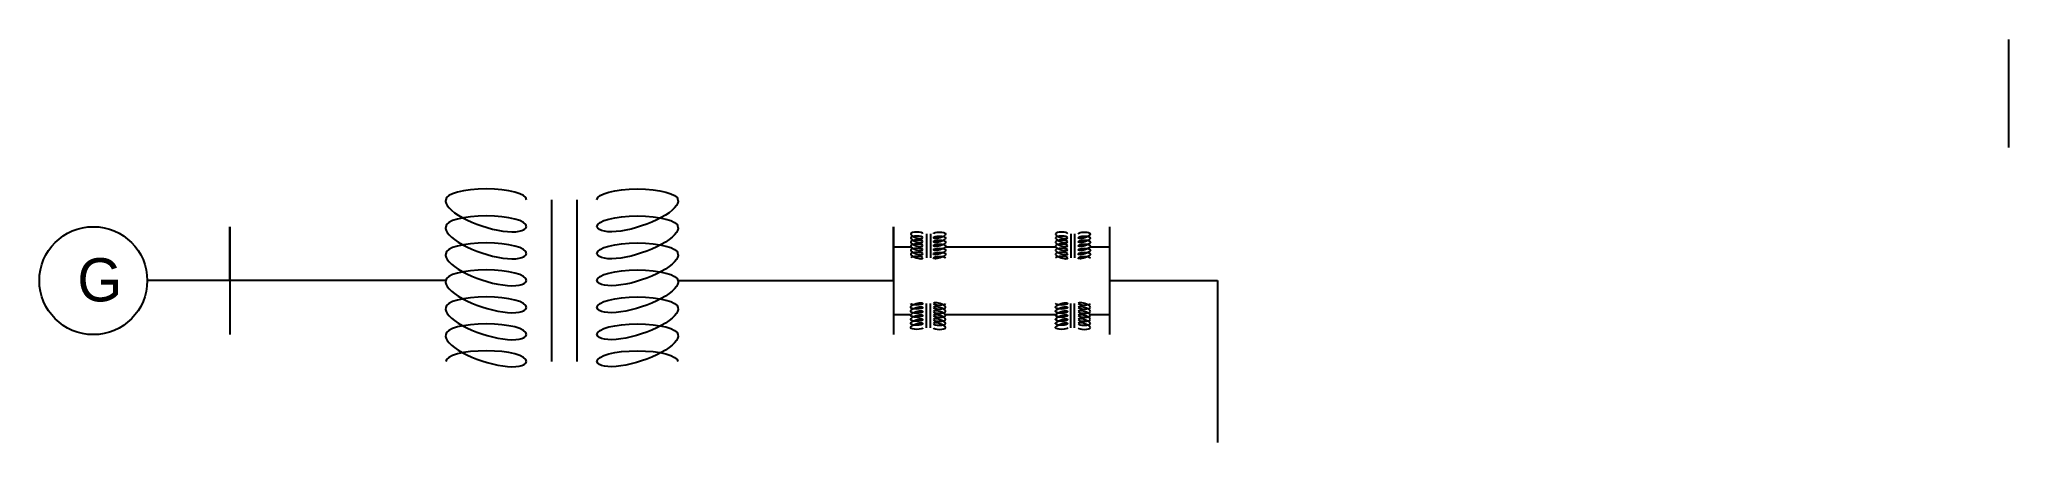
# Model space of a CAD drawing. Header units: millimetres. Extents: x 242 to 2067, y 74 to 447.
import ezdxf

# ---------------------------------------------------------------- set-up
doc = ezdxf.new("R2010")
doc.units = ezdxf.units.MM

msp = doc.modelspace()

# ---------------------------------------------------------------- linework, layer by layer
for p, q in [((2066.6, 447.1), (2066.6, 347.1)), ((716.1, 298.6), (716.1, 148.6)), ((716.1, 298.6), (716.1, 148.6)), ((739.8, 298.6), (739.8, 148.6)), ((418.2, 223.6), (418.2, 273.6)), ((418.2, 273.6), (418.2, 173.6)), ((1033.3, 223.6), (1033.3, 273.6)), ((1033.3, 273.6), (1033.3, 173.6)), ((1063.8, 267.1), (1063.8, 244.6)), ((1063.8, 267.1), (1063.8, 244.6)), ((1067.4, 267.1), (1067.4, 244.6)), ((1197.4, 267.1), (1197.4, 244.6)), ((1201, 267.1), (1201, 244.6)), ((1201, 267.1), (1201, 244.6)), ((1233.3, 273.6), (1233.3, 173.6)), ((1033.3, 255), (1049.4, 255)), ((1081.2, 255), (1183.6, 255)), ((1215.4, 255), (1233.3, 255)), ((418.2, 223.6), (341.6, 223.6)), ((618.2, 223.6), (418.2, 223.6)), ((833.3, 223.6), (1033.3, 223.6)), ((1233.3, 223.6), (1333.3, 223.6)), ((1333.3, 223.6), (1333.3, 73.6)), ((1063.8, 180), (1063.8, 202.5)), ((1063.8, 180), (1063.8, 202.5)), ((1067.4, 180), (1067.4, 202.5)), ((1197.4, 180), (1197.4, 202.5)), ((1201, 180), (1201, 202.5)), ((1201, 180), (1201, 202.5)), ((1033.3, 192.1), (1049.4, 192.1)), ((1081.2, 192.1), (1183.6, 192.1)), ((1215.4, 192.1), (1233.3, 192.1))]:
    msp.add_line(p, q)
msp.add_circle((291.6, 223.6), 50)
for centre, major_axis, ratio, start_param, end_param in [((655.7, 286.1), (-37.5, 12.5), 0.316228, 6.283185, 9.424778), ((655.7, 298.6), (-37.5, 0), 0.266667, 3.141593, 6.283185), ((655.7, 273.6), (-37.5, 0), 0.266667, 3.141593, 6.283185), ((655.7, 261.1), (-37.5, 12.5), 0.316228, 6.283185, 9.424778), ((655.7, 248.6), (-37.5, 0), 0.266667, 3.141593, 6.283185), ((1054.8, 265.2), (-5.62, 1.88), 0.316228, 6.283185, 9.424778), ((1054.8, 261.5), (-5.62, 1.88), 0.316228, 6.283185, 9.424778), ((1054.8, 257.7), (-5.62, 1.88), 0.316228, 6.283185, 9.424778), ((1054.8, 254), (-5.62, 1.88), 0.316228, 6.283185, 9.424778), ((1054.8, 267.1), (-5.62, 0), 0.266667, 3.141593, 6.283185), ((1054.8, 263.4), (-5.62, 0), 0.266667, 3.141593, 6.283185), ((1054.8, 259.6), (-5.62, 0), 0.266667, 3.141593, 6.283185), ((1054.8, 255.9), (-5.62, 0), 0.266667, 3.141593, 6.283185), ((1189, 265.2), (-5.62, 1.88), 0.316228, 6.283185, 9.424778), ((1189, 261.5), (-5.62, 1.88), 0.316228, 6.283185, 9.424778), ((1189, 257.7), (-5.62, 1.88), 0.316228, 6.283185, 9.424778), ((1189, 254), (-5.62, 1.88), 0.316228, 6.283185, 9.424778), ((1189, 267.1), (-5.62, 0), 0.266667, 3.141593, 6.283185), ((1189, 263.4), (-5.62, 0), 0.266667, 3.141593, 6.283185), ((1189, 259.6), (-5.62, 0), 0.266667, 3.141593, 6.283185), ((1189, 255.9), (-5.62, 0), 0.266667, 3.141593, 6.283185), ((655.7, 236.1), (-37.5, 12.5), 0.316228, 6.283185, 9.424778), ((1054.8, 250.2), (-5.62, 1.88), 0.316228, 6.283185, 9.424778), ((1054.8, 246.5), (-5.62, 1.88), 0.316228, 6.283185, 9.424778), ((1054.8, 252.1), (-5.62, 0), 0.266667, 3.141593, 6.283185), ((1054.8, 248.4), (-5.62, 0), 0.266667, 3.141593, 6.283185), ((1054.8, 244.6), (-5.62, 0), 0.266667, 3.141593, 6.283185), ((1189, 250.2), (-5.62, 1.88), 0.316228, 6.283185, 9.424778), ((1189, 246.5), (-5.62, 1.88), 0.316228, 6.283185, 9.424778), ((1189, 252.1), (-5.62, 0), 0.266667, 3.141593, 6.283185), ((1189, 248.4), (-5.62, 0), 0.266667, 3.141593, 6.283185), ((1189, 244.6), (-5.62, 0), 0.266667, 3.141593, 6.283185), ((655.7, 211.1), (-37.5, 12.5), 0.316228, 6.283185, 9.424778), ((655.7, 223.6), (-37.5, 0), 0.266667, 3.141593, 6.283185), ((655.7, 198.6), (-37.5, 0), 0.266667, 3.141593, 6.283185), ((1075.8, 200.6), (5.62, -1.88), 0.316228, 6.283185, 9.424778), ((1075.8, 202.5), (5.62, 0), 0.266667, 3.141593, 6.283185), ((1210, 200.6), (5.62, -1.88), 0.316228, 6.283185, 9.424778), ((1210, 202.5), (5.62, 0), 0.266667, 3.141593, 6.283185), ((655.7, 186.1), (-37.5, 12.5), 0.316228, 6.283185, 9.424778), ((655.7, 173.6), (-37.5, 0), 0.266667, 3.141593, 6.283185), ((1075.8, 196.9), (5.62, -1.88), 0.316228, 6.283185, 9.424778), ((1075.8, 198.8), (5.62, 0), 0.266667, 3.141593, 6.283185), ((1075.8, 193.1), (5.62, -1.88), 0.316228, 6.283185, 9.424778), ((1075.8, 195), (5.62, 0), 0.266667, 3.141593, 6.283185), ((1075.8, 189.4), (5.62, -1.88), 0.316228, 6.283185, 9.424778), ((1075.8, 191.3), (5.62, 0), 0.266667, 3.141593, 6.283185), ((1075.8, 185.6), (5.62, -1.88), 0.316228, 6.283185, 9.424778), ((1075.8, 187.5), (5.62, 0), 0.266667, 3.141593, 6.283185), ((1075.8, 181.9), (5.62, -1.88), 0.316228, 6.283185, 9.424778), ((1075.8, 183.8), (5.62, 0), 0.266667, 3.141593, 6.283185), ((1210, 196.9), (5.62, -1.88), 0.316228, 6.283185, 9.424778), ((1210, 198.8), (5.62, 0), 0.266667, 3.141593, 6.283185), ((1210, 193.1), (5.62, -1.88), 0.316228, 6.283185, 9.424778), ((1210, 195), (5.62, 0), 0.266667, 3.141593, 6.283185), ((1210, 189.4), (5.62, -1.88), 0.316228, 6.283185, 9.424778), ((1210, 191.3), (5.62, 0), 0.266667, 3.141593, 6.283185), ((1210, 185.6), (5.62, -1.88), 0.316228, 6.283185, 9.424778), ((1210, 187.5), (5.62, 0), 0.266667, 3.141593, 6.283185), ((1210, 181.9), (5.62, -1.88), 0.316228, 6.283185, 9.424778), ((1210, 183.8), (5.62, 0), 0.266667, 3.141593, 6.283185), ((655.7, 161.1), (-37.5, 12.5), 0.316228, 6.283185, 9.424778), ((1075.8, 180), (5.62, 0), 0.266667, 3.141593, 6.283185), ((1210, 180), (5.62, 0), 0.266667, 3.141593, 6.283185), ((655.7, 148.6), (-37.5, 0), 0.266667, 3.141593, 6.283185)]:
    msp.add_ellipse(centre, major_axis=major_axis, ratio=ratio, start_param=start_param, end_param=end_param)
at = {"extrusion": (0, 0, -1)}
for centre, major_axis, ratio, start_param, end_param in [((795.8, 298.6), (37.5, 0), 0.266667, 3.141593, 6.283185), ((795.8, 286.1), (37.5, 12.5), 0.316228, 6.283185, 9.424778), ((795.8, 273.6), (37.5, 0), 0.266667, 3.141593, 6.283185), ((795.8, 261.1), (37.5, 12.5), 0.316228, 6.283185, 9.424778), ((795.8, 248.6), (37.5, 0), 0.266667, 3.141593, 6.283185), ((1075.8, 267.1), (5.62, 0), 0.266667, 3.141593, 6.283185), ((1075.8, 265.2), (5.62, 1.88), 0.316228, 6.283185, 9.424778), ((1075.8, 263.4), (5.62, 0), 0.266667, 3.141593, 6.283185), ((1075.8, 261.5), (5.62, 1.88), 0.316228, 6.283185, 9.424778), ((1075.8, 259.6), (5.62, 0), 0.266667, 3.141593, 6.283185), ((1075.8, 257.7), (5.62, 1.88), 0.316228, 6.283185, 9.424778), ((1075.8, 255.9), (5.62, 0), 0.266667, 3.141593, 6.283185), ((1075.8, 254), (5.62, 1.88), 0.316228, 6.283185, 9.424778), ((1210, 267.1), (5.62, 0), 0.266667, 3.141593, 6.283185), ((1210, 265.2), (5.62, 1.88), 0.316228, 6.283185, 9.424778), ((1210, 263.4), (5.62, 0), 0.266667, 3.141593, 6.283185), ((1210, 261.5), (5.62, 1.88), 0.316228, 6.283185, 9.424778), ((1210, 259.6), (5.62, 0), 0.266667, 3.141593, 6.283185), ((1210, 257.7), (5.62, 1.88), 0.316228, 6.283185, 9.424778), ((1210, 255.9), (5.62, 0), 0.266667, 3.141593, 6.283185), ((1210, 254), (5.62, 1.88), 0.316228, 6.283185, 9.424778), ((795.8, 236.1), (37.5, 12.5), 0.316228, 6.283185, 9.424778), ((1075.8, 252.1), (5.62, 0), 0.266667, 3.141593, 6.283185), ((1075.8, 250.2), (5.62, 1.88), 0.316228, 6.283185, 9.424778), ((1075.8, 248.4), (5.62, 0), 0.266667, 3.141593, 6.283185), ((1075.8, 246.5), (5.62, 1.88), 0.316228, 6.283185, 9.424778), ((1075.8, 244.6), (5.62, 0), 0.266667, 3.141593, 6.283185), ((1210, 252.1), (5.62, 0), 0.266667, 3.141593, 6.283185), ((1210, 250.2), (5.62, 1.88), 0.316228, 6.283185, 9.424778), ((1210, 248.4), (5.62, 0), 0.266667, 3.141593, 6.283185), ((1210, 246.5), (5.62, 1.88), 0.316228, 6.283185, 9.424778), ((1210, 244.6), (5.62, 0), 0.266667, 3.141593, 6.283185), ((795.8, 223.6), (37.5, 0), 0.266667, 3.141593, 6.283185), ((795.8, 211.1), (37.5, 12.5), 0.316228, 6.283185, 9.424778), ((795.8, 198.6), (37.5, 0), 0.266667, 3.141593, 6.283185), ((1054.8, 200.6), (-5.62, -1.88), 0.316228, 6.283185, 9.424778), ((1054.8, 202.5), (-5.62, 0), 0.266667, 3.141593, 6.283185), ((1189, 200.6), (-5.62, -1.88), 0.316228, 6.283185, 9.424778), ((1189, 202.5), (-5.62, 0), 0.266667, 3.141593, 6.283185), ((795.8, 186.1), (37.5, 12.5), 0.316228, 6.283185, 9.424778), ((795.8, 173.6), (37.5, 0), 0.266667, 3.141593, 6.283185), ((1054.8, 196.9), (-5.62, -1.88), 0.316228, 6.283185, 9.424778), ((1054.8, 193.1), (-5.62, -1.88), 0.316228, 6.283185, 9.424778), ((1054.8, 189.4), (-5.62, -1.88), 0.316228, 6.283185, 9.424778), ((1054.8, 185.6), (-5.62, -1.88), 0.316228, 6.283185, 9.424778), ((1054.8, 181.9), (-5.62, -1.88), 0.316228, 6.283185, 9.424778), ((1054.8, 198.8), (-5.62, 0), 0.266667, 3.141593, 6.283185), ((1054.8, 195), (-5.62, 0), 0.266667, 3.141593, 6.283185), ((1054.8, 191.3), (-5.62, 0), 0.266667, 3.141593, 6.283185), ((1054.8, 187.5), (-5.62, 0), 0.266667, 3.141593, 6.283185), ((1054.8, 183.8), (-5.62, 0), 0.266667, 3.141593, 6.283185), ((1189, 196.9), (-5.62, -1.88), 0.316228, 6.283185, 9.424778), ((1189, 193.1), (-5.62, -1.88), 0.316228, 6.283185, 9.424778), ((1189, 189.4), (-5.62, -1.88), 0.316228, 6.283185, 9.424778), ((1189, 185.6), (-5.62, -1.88), 0.316228, 6.283185, 9.424778), ((1189, 181.9), (-5.62, -1.88), 0.316228, 6.283185, 9.424778), ((1189, 198.8), (-5.62, 0), 0.266667, 3.141593, 6.283185), ((1189, 195), (-5.62, 0), 0.266667, 3.141593, 6.283185), ((1189, 191.3), (-5.62, 0), 0.266667, 3.141593, 6.283185), ((1189, 187.5), (-5.62, 0), 0.266667, 3.141593, 6.283185), ((1189, 183.8), (-5.62, 0), 0.266667, 3.141593, 6.283185), ((795.8, 161.1), (37.5, 12.5), 0.316228, 6.283185, 9.424778), ((1054.8, 180), (-5.62, 0), 0.266667, 3.141593, 6.283185), ((1189, 180), (-5.62, 0), 0.266667, 3.141593, 6.283185), ((795.8, 148.6), (37.5, 0), 0.266667, 3.141593, 6.283185)]:
    msp.add_ellipse(centre, major_axis=major_axis, ratio=ratio, start_param=start_param, end_param=end_param, dxfattribs=at)

# ---------------------------------------------------------------- texts
at = {"insert": (276.8, 244.4), "char_height": 40, "width": 29.767, "attachment_point": 1}
msp.add_mtext('G', dxfattribs=at)

doc.saveas('drawing.dxf')
